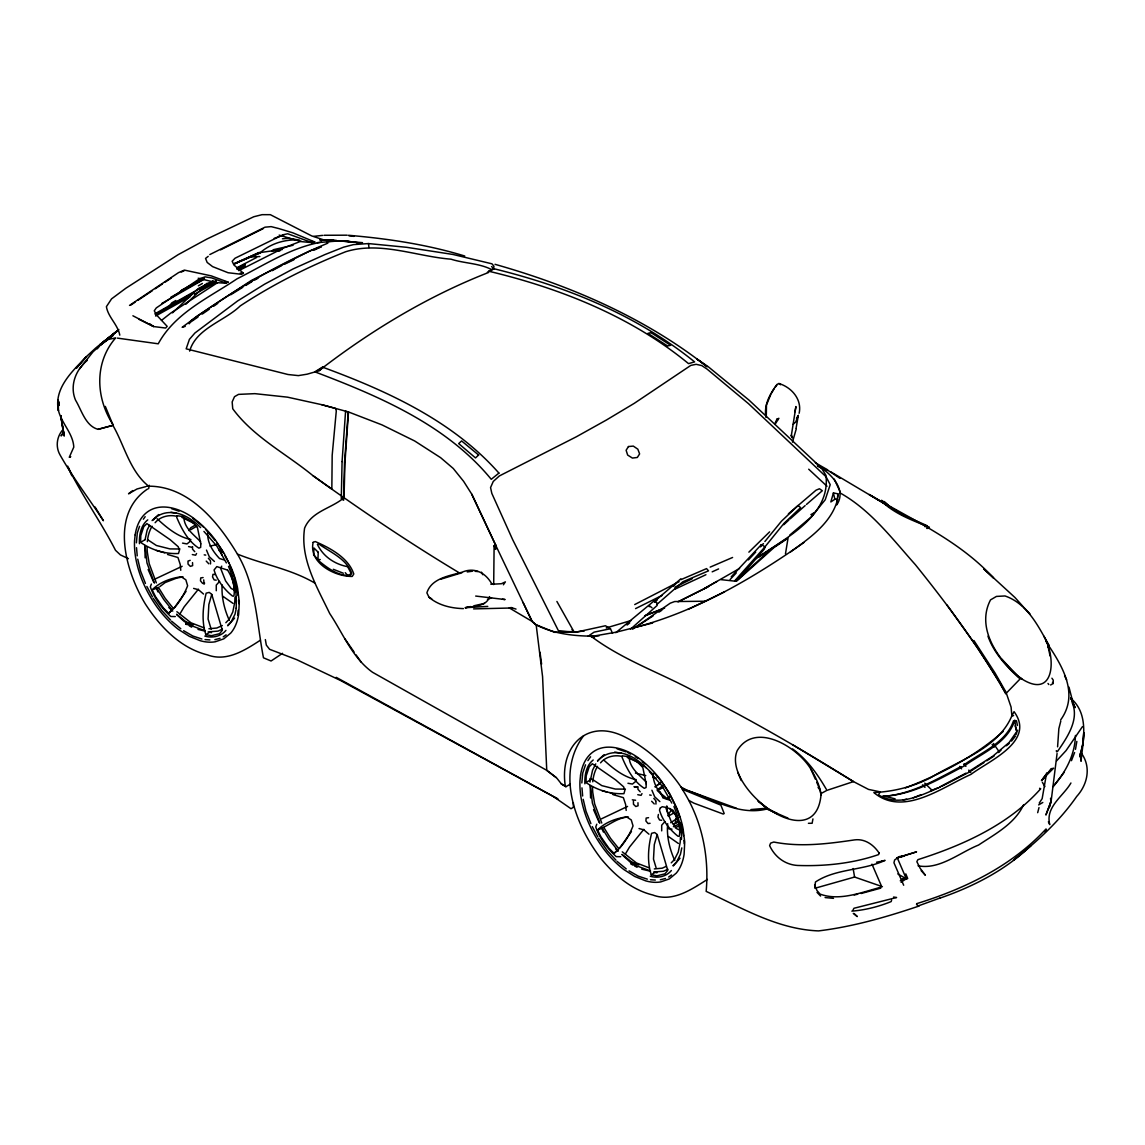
<?xml version="1.0" encoding="UTF-8"?>
<svg xmlns="http://www.w3.org/2000/svg" width="1145" height="1145" viewBox="0 0 1145 1145"><rect width="100%" height="100%" fill="white"/><g stroke="black" fill="none" stroke-linecap="round" stroke-linejoin="round"><path stroke-width="1.5" d="M460.247 573.416C409.681 543.102 360.775 510.14 312.957 475.676C286.264 453.721 253.503 437.046 232.736 408.751L232.163 401.938L234.51 396.685L238.518 394.381L254.877 393.651L287.495 397.158L321.716 404.686L348.495 411.957L382.015 424.895L414.69 440.982L440.61 457.671L453.263 468.477L463.611 481.329L471.74 494.139L495.542 544.948L495.499 549.256L494.11 545.779L495.885 545.478L495.828 548.999M145.029 546.093L146.975 562.954L154.403 583.12M236.228 608.338L236.299 596.559M590.462 786.229L592.394 803.089L599.837 823.269M207.732 532.296C206.916 542.401 212.855 551.489 219.525 558.531L223.919 559.876M653.151 774.034C652.893 783.552 658.676 791.982 664.944 798.666L669.353 800.011M493.695 584.58L494.11 545.779M236.042 599.322C236.7 587.872 232.65 576.837 228.513 566.346M681.475 839.457C682.134 828.007 678.069 816.986 673.947 806.481M192.575 546.652L192.517 549.171L194.779 551.675M638.008 786.787L637.951 789.306L640.212 791.81M556.141 777.484L546.752 770.342L372.526 672.272C352.345 657.817 343.099 633.514 329.717 613.534C317.036 587.084 299.875 558.746 304.599 528.131C311.54 511.214 331.435 508.523 344.03 497.703L344.946 462.823L348.495 411.957M140.606 542.372L140.778 535.703L143.783 526.614L146.903 523.608L170.233 539.767L178.191 546.695L179.479 550.115L178.491 553.507C165.352 554.209 151.226 549.915 140.606 542.372L144.957 539.753M586.025 782.522L586.211 775.838L589.217 766.749L592.337 763.744L615.652 779.902L623.624 786.83L624.898 790.265L623.925 793.657C610.772 794.344 596.645 790.064 586.025 782.522L591.836 779.015M837.725 497.374L837.882 493.839L833.417 492.922L830.841 501.939L834.848 499.292L837.653 499.134C831.814 522.821 809.4 538.322 790.451 551.947M1057.594 746.826L1058.853 728.649L1060.8 721.064M820.994 795.217C814.768 858.507 721.436 787.488 737.237 750.562C755.442 720.649 798.323 747.599 811.046 769.454C815.741 777.369 820.049 785.928 820.994 795.217L820.249 790.293L816.714 782.278M799.138 413.273C802.187 399.49 791.667 387.382 778.943 383.503L776.997 384.434C770.027 393.68 763.558 405.258 766.005 417.267M1013.597 715.611L1011.879 715.811L1014.055 711.646C1035.881 741.316 989.18 760.609 970.974 774.378C942.664 786.844 903.534 817.373 873.864 792.583C893.529 791.596 913.109 786.844 930.856 777.584C958.966 760.337 998.125 748.486 1011.879 715.811L1011.078 707.08L1005.925 692.024L995.005 672.959L973.88 640.484M136.398 542.816L137.3 532.897L139.533 526.328M581.832 782.951L582.719 773.047L585.524 764.831M796.419 418.24L798.337 415.449L796.047 428.402M1075.441 735.433C1075.026 754.741 1065.566 772.417 1053.056 786.658M1057.078 753.524L1051.124 801.228L1045.986 814.782L1051.124 801.228L1049.178 807.712L1050.895 801.629L1050.552 798.294M237.645 615.366L238.146 610.328M837.882 493.839L836.795 504.845C846.398 490.461 832.801 475.762 821.394 467.947L749.016 400.12L707.996 366.529L697.004 359.058L707.138 366.758C644.978 317.766 570.768 285.735 495.026 264.323M1048.219 647.254L1048.849 645.236C1038.257 626 1027.237 603.601 1005.009 595.958L996.436 596.416L990.539 599.88C975.383 628.548 998.769 661.237 1021.383 678.67C1055.332 700.454 1056.305 656.471 1043.811 636.119M649.287 606.75L649.401 605.762L651.977 607.78M814.71 888.048L815.455 882.008C835.607 868.468 863.029 870.687 885.085 860.367L881.693 861.069M187.809 623.495L186.893 624.526L185.848 623.996L186.034 622.551L187.25 622.265L187.809 623.495L191.473 624.354L190.371 625.614M222.116 584.895C221.371 597.003 224.334 609.398 229.344 620.404M633.228 863.645L632.312 864.661L631.267 864.131L631.453 862.686L632.684 862.4L633.228 863.645L636.906 864.489L636.234 865.377M667.692 823.727C666.433 836.265 669.668 849.132 674.763 860.553M785.47 553.836L788.046 538.136L774.02 547.553L738.439 579.47L734.26 581.087L720.863 579.628M658.389 814.467L657.96 817.058L659.563 820.02L661.638 820.307M62.689 433.984L63.147 431.279L60.814 415.707L64.234 436.073L60.742 415.721M1075.484 749.331L1076.844 741.402M1046.644 772.889L1042.15 798.695L1039.231 803.089M794.959 411.713L795.932 406.532L791.481 434.613L792.44 437.877L790.794 435.472M148.621 488.758L149.279 485.28M1039.002 807.568L1037.685 812.692M145.071 539.724L147.147 530.035L149.537 525.312M236.4 607.752L235.011 614.207L231.032 622.078L227.612 625.499M590.491 779.859L592.58 770.184L595.758 763.872M681.819 847.887L680.431 854.342L676.452 862.228L673.031 865.634M792.44 442.17L796.276 428.86M493.252 269.433L493.996 266.298L491.992 263.822L453.034 254.476L406.618 247.306L368.461 243.57L353.519 244.601L343.572 247.177L324.922 254.576L293.048 268.946L264.552 284.203L237.545 300.992L194.922 332.995L189.426 339.335L186.163 348.824L288.01 374.515L298.373 375.617L307.118 374.186L316.449 371.51L323.892 366.629L319.269 370.837M676.881 816.256L675.092 823.098L677.84 821.208M211.739 594.484L208.862 604.488L208.075 619.016L211.167 629.22M657.173 834.619L654.296 844.624L653.494 859.151L656.071 867.652M180.767 570.296L180.209 564.399L177.947 557.5L167.542 554.466M626.186 810.445L625.642 804.534L623.367 797.65L612.961 794.601M189.655 351.1C196.096 328.314 224.577 321.115 240.235 305.915C273.254 284.103 308.849 266.413 345.575 251.771C380.04 240.908 416.308 256.466 450.973 259.171C464.269 263.479 479.426 263.135 491.878 269.705L490.904 271.193M731.226 576.822L761.325 544.648L765.046 546.795L764.359 549.042L736.607 581.231M584.322 630.938L574.217 632.197L558.66 631.196L512.702 539.724L491.82 493.38L490.561 487.57L493.252 481.458L499.377 475.934L576.336 436.789L606.492 419.972L634.244 403.355L690.821 365.398L696.146 364.31L701.813 365.599L707.08 369.105L748.444 403.627L826.089 476.792C829.925 517.726 782.207 539.81 754.183 559.848M891.611 900.142L891.153 901.587C878.802 906.611 865.205 910.089 851.837 911.134M760.581 546.866L761.325 544.648M189.197 323.82L190.857 320.872L197.04 316.12L251.442 280.41L310.209 250.769L321.373 246.705L313.93 250.24M1013.54 720.792C1005.968 742.833 981.48 752.265 963.933 764.874M1016.059 734.546L1017.604 730.124M151.369 584.064L150.339 586.812C154.232 598.32 161.903 608.324 170.791 616.497L175.299 616.568M596.788 824.2L595.758 826.948C599.651 838.455 607.337 848.474 616.21 856.646L620.733 856.703M190.614 540.998L187.007 543.932L182.542 543.116M636.047 781.133L632.441 784.067L627.961 783.266M1071.448 760.681L1074.597 752.551M1045.242 832.186L1046.272 829.61M798.337 415.449L795.703 421.99L793.184 424.308M1060.699 719.861C1078.418 695.273 1063.963 668.823 1049.636 647.097M489.588 596.617C486.582 606.707 473.672 606.077 465.328 607.709L487.756 606.392M770.814 394.41L766.463 404.986L766.291 416.78M774.836 423.664L776.997 419.113L778.886 418.297L774.979 424.423M1048.162 646.624L1048.849 645.236L1045.528 639.497M196.554 553.479L195.638 555.211L192.331 554.566M641.987 793.614L641.071 795.346L637.765 794.716M853.039 909.989L853.955 908.271L896.578 897.523L893.558 897.05M1023.544 804.863C1014.799 823.699 995.077 834.018 978.574 845.039C959.625 852.581 939.472 870.085 918.047 865.777M771.644 392.978L774.134 388.656M179.98 613.834L184.13 606.893L198.414 589.188M625.399 853.97L629.55 847.028L643.848 829.324M667.821 815.598L671.199 810.145M186.034 591.364L174.441 607.637M631.453 831.513L619.874 847.787M63.261 429.289C56.835 436.13 55.303 446.521 59.941 454.737C72.865 477.708 89.052 498.662 103.422 520.732L95.021 506.963M152.113 589.89C159.599 582.19 170.648 578.211 181.196 576.765L185.848 579.814L187.623 585.782C183.515 596.144 177.275 606.149 168.644 613.219L163.563 608.152L155.605 596.846L152.113 589.89L158.54 587.585M597.533 830.025C605.018 822.325 616.067 818.346 626.616 816.915L631.267 819.949L633.042 825.917C628.948 836.279 622.708 846.298 614.063 853.354L608.983 848.302L601.025 836.981L597.533 830.025C608.095 826.261 616.582 817.644 628.448 816.986M503.371 584.794L505.389 581.875L501.381 583.735L490.904 584.293L491.878 583.993C485.609 572.872 474.717 566.818 462.065 572.199C449.355 575.835 431.479 578.225 426.885 592.852L429.003 597.246C438.478 605.404 451.23 608.281 463.439 608.61M1016.288 732.227L1009.131 742.49L992.772 756.244L968.971 771.415M1046.101 774.278L1041.463 780.647L1051.64 768.495L1043.009 778.829L1053.586 768.223L1052.842 768.266M143.354 519.229L145.157 516.681M583.635 735.748C555.325 773.319 575.563 825.931 601.454 859.222C614.922 875.41 631.854 889.923 652.764 894.989C672.673 902.561 691.236 889.593 707.381 879.432M587.886 760.638L590.577 756.816M63.805 432.08L61.086 435.901L63.147 433.068M1070.933 782.994C1063.118 796.462 1045.17 806.81 1049.75 824.615L1048.391 821.766M1064.32 772.159L1053.844 785.728M168.716 307.103L171.75 302.91L175.858 300.52L172.838 304.727M188.753 530.536L190.8 527.702L195.265 525.097M1082.426 726.674L1066.067 750.59L1056.563 760.895M1051.926 678.212L1053.243 680.159L1053.243 683.465L1050.609 684.982M775.05 387.468L776.882 385.092M79.563 368.876L92.96 351.887L99.529 345.919M221.715 566.16L220.613 568.292L225.579 580.901L231.147 588.501L235.484 590.505M667.149 806.309L666.046 808.427L670.999 821.051L676.581 828.651L680.917 830.64M1011.507 741.101L1015.543 736.02M97.239 348.824L100.044 345.346L109.634 337.789L100.044 345.346L100.674 344.917M764.459 547.453L783.981 523.38L800.627 507.621L798.051 505.532L781.462 521.19L764.874 541.528M765.046 546.795L734.603 580.959M200.976 288.197L207.331 283.216L205.041 285.864M636.906 864.489L635.804 865.763L631.267 864.131M227.869 625.742L234.596 618.1M673.289 865.878L680.03 858.235M87.249 360.374C75.642 369.864 69.444 385.851 75.556 400.192C81.624 410.168 85.489 426.04 98.098 429.332L112.868 425.367C124.19 444.704 129.757 471.21 148.621 486.181C189.125 486.081 218.294 522.292 237.43 554.094C256.222 585.696 256.666 622.823 263.464 657.803L271.079 660.994L282.543 653.323M730.138 579.499L736.221 572.972M748.401 559.919L755.7 552.09M840.058 492.922C870.815 510.169 892.27 538.837 915.356 564.671C948.318 605.591 979.762 647.956 1005.811 693.67L1020.81 678.212M748.873 552.162L769.612 531.867M155.119 522.707C160.114 516.552 169.088 514.463 176.616 516.266M225.837 622.708L229.072 619.402L232.807 611.945L234.696 602.571A61.859 35.71 60 0 0 234.94 597.447M600.553 762.856C605.548 756.688 614.507 754.598 622.036 756.416M671.256 862.843L674.491 859.537L678.226 852.08L680.13 842.72A61.859 35.71 60 0 0 680.373 837.582M153.416 519.887C158.625 513.59 167.728 511.343 175.514 513.117M597.69 761.153C603.043 754.254 612.532 751.263 620.948 753.267M1046.043 828.951C1011.522 866.293 964.577 888.863 916.615 903.677M185.919 304.198L202.007 288.468L216.133 280.997M225.951 630.394C220.971 636.505 212.197 638.366 204.826 636.076M671.371 870.529C666.39 876.655 657.616 878.516 650.245 876.226M760.953 545.979L763.457 543.589M172.494 312.843L198.128 288.669L212.14 281.441M152.085 520.574L158.64 514.563M783.767 524.711L788.905 520.002M735.963 581.116L771.329 548.713L786.1 539.009M597.504 760.709L604.073 754.698M147.762 519.859C140.72 525.355 139.118 535.216 139.432 543.689M168.644 613.219L172.136 610.027M593.196 759.994C586.14 765.49 584.551 775.351 584.866 783.824M614.063 853.354L617.556 850.177M491.534 597.804L487.469 599.45M630.48 629.249L657.13 605.462L657.359 603.358L654.153 600.839L615.81 632.684M790.15 518.9L805.15 505.603M788.39 513.833L816.027 490.203L819.448 488.758L822.31 490.733L806.466 504.458M96.037 347.736L86.777 356.252L76.414 368.117L86.49 356.625C72.421 371.094 53.615 388.284 58.452 410.669L58.223 400.02C54.631 418.097 73.022 430.048 73.781 447.137L69.272 457.27L70.747 456.683L69.845 456.812M657.03 604.317L682.878 581.746L708.512 570.854L706.565 568.607L680.874 579.671M654.639 601.282L680.817 578.84M654.554 602.241L657.187 599.98M672.974 586.44L675.607 584.179M789.706 535.13L811.104 517.096L825.23 499.75L830.211 484.664L826.089 476.792M627.088 625.041L629.764 622.823M998.225 752.566L1000.959 750.304M1006.412 745.767L1009.146 743.491M1003.12 731.498C974.738 756.602 940.575 774.335 905.394 787.917M101.075 343.901L118.822 329.517M100.331 344.53L118.193 330.161M99.987 344.588L118.465 330.046M161.474 320.4L170.662 313.172L217.35 282.786L212.598 281.097L217.35 282.786M96.609 347.264L118.164 330.361M99.701 344.831L118.178 330.332M102.019 343.872L112.725 335.471M321.96 368.375C372.798 329.416 428.817 295.811 488.557 272.481M208.19 256.351L205.556 258.412L207.159 262.434L212.598 266.628L228.098 272.739L241.552 274.299L243.441 273.211L233.938 265.01L232.163 261.275L235.026 258.24L282.972 234.782L287.724 233.766L312.156 242.654L314.732 241.953L292.877 232.836L278.621 228.513L271.136 226.624L265.01 227.182L209.793 254.576M132.691 490.59L128.541 493.81L137.014 488.987L145.773 486.639M100.044 345.346L107.544 339.578L115.616 337.947C93.933 362.893 95.779 398.575 113.384 425.196L98.098 429.332M159.871 586.569L165.209 582.533L176.659 578.111L183.028 576.837M657.115 789.95L662.783 785.713M110.535 337.403L113.355 335.313M147.462 489.072C109.319 514.792 125.592 571.412 145.315 603.916C159.985 626.601 180.266 648.084 207.331 654.854C226.595 662.153 244.844 650.274 260.445 640.169M234.381 263.808L259.858 253.016C270.206 243.856 283.531 239.634 297.285 239.877M223.232 636.863L226.123 634.831M668.651 877.013L671.542 874.966M803.833 542.573C752.308 578.611 696.561 611.273 635.332 627.374L670.283 603.157L674.691 601.54L705.077 601.239M202.25 314.088L209.306 309.207M213.557 306.287L217.793 303.368M189.54 322.818L198.013 317.008M129.514 305.414L178.548 272.61L184.388 270.106L211.167 275.845L228.041 282.085L226.152 283.187L216.605 282.686L198.199 278.235M758.577 557.271L771.329 548.713M670.698 822.74L677.897 817.916M130.673 305.142L135.01 302.251M137.901 300.319L152.357 290.673M155.248 288.74L162.475 283.917M165.367 281.985L171.149 278.135M983.87 762.642L969.2 772.159L941.977 786.186M986.804 760.738L994.146 755.972M632.555 629.192L653.079 615.924M658.947 612.131L661.882 610.228M205.871 634.631L211.496 635.69L219.525 633.686L222.33 630.28L211.739 594.341L209.234 592.394L206.172 593.167C202.851 606.564 201.477 621.492 205.871 634.631L210.222 631.854M651.29 874.78L656.929 875.839L664.944 873.821L667.764 870.429L657.173 834.476L654.654 832.529L651.591 833.317C648.285 846.699 646.896 861.641 651.29 874.78L655.656 871.989M230.775 294.737L242.783 287.309M245.774 285.448L251.785 281.727M170.777 297.285L204.34 278.45M161.788 303.482L204.511 279.036M634.731 604.56L679.114 581.703M316.922 371.624L320.571 369.463M739.57 568.435L704.218 588.659L678.899 601.454M237.416 268.96L244.873 264.581L244.873 266.241L238.289 269.919M1038.644 804.921L1042.809 802.473M190.8 529.691L196.754 526.213M198.357 285.821L202.407 283.473M236.8 268.717L239.548 267.128M810.889 514.649L813.966 512.86M561.05 783.624L565.916 786.701L570.239 784.196M663.327 787.273L657.416 790.694L666.905 798.423L669.868 796.72M668.451 816.099L674.362 812.692M565.916 786.701L565.344 786.3C559.103 746.526 587.399 716.77 626.344 737.738C648.213 748.973 666.791 766.263 680.645 786.472C682.191 788.833 685.397 789.506 687.801 790.794C713.564 799.324 738.654 815.97 766.864 809.028L787.989 818.117M901.673 879.389L904.75 877.614M155.534 314.26L160.143 311.64M163.234 309.894L194.035 292.404M704.275 588.616L716.856 581.488M155.004 313.773L210.88 282.2M155.448 314.56L193.992 293.02M200.16 289.57L215.575 280.954M237.158 268.889L244.873 264.581L243.957 264.524L244.529 266.427M155.591 316.034L189.913 296.884M194.593 294.279L216.448 282.099M182.141 566.288L154.503 579.298M627.56 806.423L601.54 818.789M327.828 243.169C275.802 264.724 227.368 293.893 182.155 327.284L185.247 326.397M900.256 880.806L906.454 877.413M820.765 793.7L826.833 790.394L853.497 781.606L868.497 789.406L880.162 791.853L878.558 794.888C898.825 807.297 921.324 795.16 940.474 786.958M254.848 279.952L257.997 278.264M272.124 270.678L281.541 265.611M182.098 289.885L201.663 279.48M238.747 270.678L283.488 248.036L301.006 241.194M960.941 766.606C936.252 779.487 911.105 794.673 882.623 796.376M939.83 786.887L965.936 773.161M237.072 268.603L244.873 264.581M180.924 290.701L201.363 280.382M220.556 249.839L263.15 228.671M635.561 608.61L662.211 595.357M677.94 601.841L708.225 586.798M236.915 267.715L256.594 257.482M674.863 587.242L692.195 578.74M688.03 609.426L724.585 591.822M284.633 264.137L293.907 259.743M487.412 272.209L491.792 270.134M674.763 589.246L705.921 574.718M222.445 629.106L218.108 631.095L209.721 631.768M667.864 869.241L663.542 871.245L655.155 871.918M234.067 264.051L259.4 252.43L233.923 263.751M222.316 625.542L216.82 628.018L208.92 628.762M712.176 571.842L718.588 568.922M666.361 866.293L662.254 868.168L654.353 868.912M673.389 824.357L678.212 822.182M673.389 826.676L679.829 823.77M675.221 827.721L680.058 825.545M181.268 272.038L184.159 270.764M710.172 567.118L732.6 557.472M146.632 486.339L147.934 485.781M234.424 263.794L260.602 252.659M187.565 623.495L189.769 622.579M635.189 862.715L632.985 863.645L639.053 864.876M913.352 797.793L921.138 794.63M930.499 790.851L938.299 787.688M644.649 615.853L664.386 608.067M644.707 615.853L664.615 608.038M939.902 898.152C973.207 886.631 1005.324 870.286 1030.872 845.625L1013.54 860.138C1037.084 841.546 1059.511 821.223 1076.701 796.448C1087.65 784.411 1091.328 767.007 1081.438 753.296M440.553 579.27L461.95 572.729M106.285 340.566L107.544 340.108M919.134 905.595L940.303 897.923M919.077 906.024C886.373 917.073 852.882 926.734 818.532 930.899C777.999 929.396 742.06 908.099 706.164 891.382C709.385 855.845 701.699 819.391 682.248 789.234L720.863 805.135L724.184 813.522L723.268 814.052L693.798 803.117L688.932 800.441M190.199 560.334L187.995 561.107L188.052 564.113L190.371 566.374L192.646 565.63L192.517 562.596M193.619 588.401L198.457 589.704L203.538 594.055M639.053 828.536L643.876 829.853L648.957 834.19M901.043 882.265L906.31 878.759L897.322 857.92M274.17 238.346L283.774 235.026M606.22 627.932L631.367 620.447M815.526 888.105L854.585 877.041L882.423 886.688M861.112 893.501L880.777 888.148M214.874 639.669L220.055 638.337M660.307 879.804L665.488 878.473M652.607 623.009L616.268 632.154L591.378 636.491L588.172 636.019M273.025 249.782L293.106 245.259M209.979 546.108L216.663 544.619M465.328 607.709L470.538 606.549M474.016 605.762L484.435 603.415M509.267 607.909L532.11 621.42L535.474 624.497L554.652 632.326L577.08 631.925L605.404 625.757L610.442 628.719L612.532 633.314M219.582 581.402L216.276 585.081L216.276 590.734M665.002 821.537L661.695 825.216L661.695 830.869M903.219 799.954L906.597 799.239M854.17 894.975L857.648 894.231M610.442 628.719L594.069 632.154L589.489 635.26L593.668 636.219M876.569 862.214L883.31 860.925M271.709 251.27L282.271 249.553M203.109 577.552L200.719 577.939L200.475 580.83L202.622 583.42L204.64 583.163M648.542 817.687L646.152 818.074L645.909 820.979L648.041 823.556L650.059 823.312M467.246 571.956L472.541 571.183M259.4 252.687L272.968 250.741M313.859 236.342L322.575 235.383M321.516 242.153C291.016 247.377 264.323 265.153 237.029 278.822C208.991 297.714 174.999 312.8 158.239 343.801L117.32 338.104M326.64 241.652L336.873 240.665L325.209 240.078M899.34 856.56L904.421 856.074L897.036 857.748L916.558 851.837L897.608 857.82L894.631 859.995L893.959 862.772L903.677 885.242M882.967 796.247C912.465 795.088 938.614 779.344 964.104 766.048C982.152 753.081 1007.7 743.205 1014.799 720.133L1016.159 730.539M750.963 809.558L766.52 808.241L766.864 809.028M926.734 528.432L929.139 528.231L929.368 527.172C912.665 520.474 895.004 514.148 881.764 501.41L881.593 500.322L886.115 503.914M282.457 238.79L288.182 238.317L299.403 240.064M317.365 242.611L339.621 240.865L362.507 242.654M595.443 636.09L599.007 635.847M249.739 257.024L259.858 256.523M320.228 559.547L317.365 559.676C326.482 567.262 337.889 576.307 350.327 575.477L351.701 573.43C346.778 558.96 330.433 552.276 318.797 543.989L317.423 544.39C323.033 556.441 334.669 564.242 347.694 566.689L350.957 573.001L349.812 574.904L347.522 575.305L345.232 572.672M332.522 241.123L339.621 240.865L320.228 239.777M473.572 608.897L512.015 607.981M637.15 786.701L633.958 786.729L637.207 787.388M324.006 235.283L347.178 235.183M924.788 526.643L927.307 525.784L902.017 514.491L890.638 507.45L883.883 501.438L891.325 507.979M179.965 548.985L169.932 548.913L156.393 545.492L147.848 539.825M625.399 789.12L615.352 789.062L601.826 785.627L593.267 779.96M320.843 239.792L326.067 239.978M319.698 239.806L324.98 240.006M558.66 631.196L577.08 631.925M323.262 240.064L336.873 240.665M240.25 273.04L243.441 273.211M777.484 420.272L776.997 419.113M333.954 240.507L320.457 239.706L324.006 239.978L311.698 235.913L270.334 214.673L262.09 214.673L253.789 216.748L207.045 238.976L178.09 254.705L125.793 288.268L111.552 298.874L106.399 306.674C108.117 317.208 117.778 324.464 119.796 335.141M205.041 639.611L209.907 639.912M650.46 879.746L655.326 880.047M475.261 571.355L477.98 571.541M589.489 636.119C571.412 635.79 553.006 633.314 536.676 625.127M190.871 539.51C177.833 536.962 166.64 527.587 157.051 518.699M636.291 779.659C623.839 777.269 613.019 768.452 603.758 760.037M348.495 235.283C387.797 238.632 426.942 244.472 464.755 256.022M825.101 897.565L833.488 898.338M312.156 242.654L301.35 241.624L279.122 235.111M215.045 574.547L212.97 574.332L212.541 576.908L214.129 579.885L216.219 580.157M338.076 240.693L351.572 242.139M356.696 242.697L361.82 243.241L344.717 240.836L351.672 242.024M348.996 235.77L353.948 236.357M475.69 596.058L505.102 599.551L502.469 599.221M632.312 799.84L635.589 800.255M311.397 241.523L314.732 241.953M667.607 828.508L672 829.18M170.906 512.259L175.886 513.046M614.665 752.136L621.32 753.195M224.878 281.584L228.041 282.085M204.211 554.853L205.742 555.096M649.644 794.988L651.161 795.245M174.884 512.831C184.903 514.348 193.619 520.503 200.604 527.602M189.068 623.81L193.619 624.741M620.318 752.966C630.337 754.483 639.039 760.638 646.023 767.737M203.667 627.689L191.043 622.823L176.86 611.716M649.1 867.824L636.477 862.972L622.293 851.851M188.539 546.58L191.787 547.253M205.098 630.795L190.8 625.442M650.532 870.944L637.837 866.307M808.413 823.298L812.134 823.269L812.936 818.904M635.432 773.118L645.78 775.551M652.679 777.154L656.128 777.97M197.999 629.421L204.769 631.038M208.161 631.84L211.539 632.655M641.73 869.155L650.203 871.173M653.58 871.989L656.972 872.791M885.6 796.505L895.089 798.824M275.029 249.953L279.709 251.141M237.43 554.094C262.992 564.471 290.615 568.879 314.675 582.977M321.716 404.686L335.442 408.379L336.301 410.855L332.179 455.324L331.835 489.015L312.957 475.676M156.464 550.473L164.751 552.835M601.884 790.608L606.864 792.025M610.185 792.97L615.166 794.387M185.848 623.996L189.097 624.955M510.956 607.465L516.023 609.097M201.906 639.01L192.818 636.019L183.644 630.709M647.326 879.145L638.252 876.154L629.063 870.844M171.635 508.695L179.078 511.214M617.069 748.83L625.986 751.864M736.607 808.327L686.656 790.064L681.046 787.159M226.152 283.187L211.625 277.891L205.155 276.875L199.774 278.593L156.292 307.919L154.289 310.796L156.407 314.861L167.17 326.354L165.624 328.042L153.831 326.583L132.906 315.777M333.324 569.294L343.343 573.23M1039.574 788.29L1040.719 788.748C1008.673 824.801 963.074 845.253 917.932 859.637L916.844 861.655L920.108 868.225L925.36 875.224L921.153 870.644M594.498 637.808L591.378 636.491C622.923 660.164 660.808 672.959 695.172 691.78C749.488 718.931 802.015 749.474 853.497 781.606L792.955 744.937M181.869 517.354L193.662 523.279M627.288 757.489L636.477 761.597L642.989 766.162M817.487 465.757L828.837 470.924L840.001 478.352M128.426 558.688L120.425 554.924L115.502 550.301C101.132 522.149 82.44 496.329 68.528 468.033M214.43 561.465L209.292 556.728L206.472 550.087M659.864 801.6L654.725 796.863L651.906 790.222M139.017 319.355L153.602 326.583L149.465 323.62M818.532 466.387L821.394 467.947L826.089 475.604M817.559 465.843L821.394 467.947M336.244 677.353L557.916 798.981L340.537 680.488L296.712 659.677L269.59 649.301L266.327 645.107L265.354 639.597M634.702 865.978L637.092 867.28M189.268 625.828L191.659 627.145M553.736 796.777L571.011 808.728L573.359 807.311L573.359 802.759M627.474 752.365L630.566 754.111M635.217 756.731L638.309 758.477M815.34 462.795L827.692 469.865M429.003 597.246L431.708 598.806M897.809 873.921L906.826 879.131M219.182 550.63L221.872 552.191M227.54 570.095L216.82 566.589L214.072 569.952C216.892 580.086 224.248 589.475 232.492 596.073L233.838 596.144A32.217 22.213 54.1 0 0 227.569 570.067M565.344 786.3L561.565 784.125L556.713 778.013L546.752 770.342L542.573 676.623L536.161 624.827L532.11 621.42L495.542 544.948M830.383 471.611L897.723 511.615L869.169 494.468C912.15 519.801 959.424 540.64 993.631 578.082L983.899 569.036L1015.028 597.575L1022.814 606.292M916.501 904.536L918.104 905.595M668.437 836.523L678.412 843.493M223.003 596.388L232.993 603.358M1022.07 679.142L1017.891 676.194L1001.918 659.248M636.234 865.577L622.021 854.385M188.052 623.495L176.602 614.235M343.114 497.044L344.03 497.703M778.943 383.503L780.546 384.763M853.268 913.424L857.276 916.587L854.127 913.524M642.259 761.711L644.893 763.872M617.069 861.384L626.229 868.898M192.89 518.341L203.409 526.972M171.635 621.234L180.795 628.748M792.612 748.973C807.01 759.378 817.501 774.092 826.318 789.306M491.591 266.57L494.11 268.817M615.552 848.831L618.185 851.222M622.15 854.8L631.382 863.173M168.802 607.494L172.766 611.072M176.716 614.665L184.631 621.835M808.713 469.207L827.005 486.239M649.344 771.544L662.254 786.157L671.8 803.06M203.924 531.409L216.82 546.022L226.381 562.911M1019.036 678.04C1006.14 666.233 993.946 652.922 987.963 636.191M643.519 765.089L653.194 774.421M924.731 783.123L932.23 790.465M887.146 504.959L889.207 507.035M922.498 784.84L924.988 787.388M817.015 892.37L820.564 896.048M651.662 801.257L654.224 803.933M206.229 561.107L208.805 563.798M1023.601 607.222L1029.956 613.863M615.967 860.181L607.208 850.663L598.635 838.441M170.548 620.046L161.788 610.528L153.215 598.291M654.21 773.032C665.961 785.599 674.319 801.013 679.758 817.258M205.57 529.333L215.031 540.368M571.999 629.721L574.217 632.197L556.899 601.454M1070.604 698.135C1089.582 714.179 1083.013 740.085 1081.052 761.296L1080.236 753.31M646.081 781.992C639.139 774.807 629.664 768.009 629.092 757.131M653.795 798.394L655.885 800.784M200.661 541.843C194.221 534.973 184.989 528.79 183.973 518.642M208.376 558.245L210.451 560.649M669.811 808.427L676.738 816.557M618.543 848.302L610.571 838.398L603.787 827.406M173.11 608.152L165.152 598.262L158.353 587.27M617.441 849.991L609.111 839.528L601.941 827.907M172.008 609.856L163.678 599.393L156.522 587.757M963.99 763.872L965.922 766.349M968.813 770.084L970.745 772.574M959.639 766.377L961.571 768.868M818.088 787.459L820.249 790.293M1047.99 683.465L1048.791 684.524M947.044 605.032L977.544 647.684L999.914 682.663L1005.811 693.67M216.977 543.088L220.87 548.541M992.143 744.45L994.06 747.198M345.003 638.996L354.077 652.006M356.095 654.897L361.133 662.125M993.445 743.463L999.17 751.807M1052.498 682.377L1053.243 683.465M1042.351 782.25L1044.884 786.615M1075.098 707.639L1070.933 698.164L1071.963 700.01M1045.643 640.685L1048.734 646.295M592.266 826.59L597.847 836.952M221.844 549.901L223.432 552.863M225.021 555.826L229.014 563.225M146.846 586.455L152.414 596.817M481.415 572.142L482.775 574.718M1064.578 675.865L1066.639 679.829M660.107 791.782L663.17 798.179M523.05 602.442L532.11 621.42M471.74 494.139L495.885 545.478M834.276 479.14L840.001 491.491M601.755 823.012L594.656 803.904L592.766 792.412A61.959 35.781 60 0 1 592.523 786.973M156.335 582.862L149.236 563.755L147.333 552.276A61.959 35.781 60 0 1 147.09 546.838M1070.933 698.164L1074.926 707.152M811.046 769.454L815.297 779.072M593.554 809.658L599.193 822.453M602.012 828.851L603.415 832.057M148.134 569.523L153.759 582.318M156.579 588.716L157.981 591.922M1072.135 702.529C1079.649 719.647 1066.897 737.824 1057.479 751.521L1056.62 751.807L1056.334 750.662M871.975 864.16L881.192 885.471L880.906 887.218C861.856 892.213 839.7 901.401 820.02 894.088L816.943 890.452L814.596 884.885M67.727 466.13L71.834 475.747M737.752 772.26L741.23 780.546M105.311 406.403L112.926 424.795M905.795 873.85L907.727 878.573M590.877 823.57L586.025 811.29L583.191 799.324M145.444 583.435L140.606 571.155L137.758 559.175M494.568 544.977L495.513 547.439M229.601 564.771L234.339 577.123L238.117 595.557M1015.143 725.844L1016.202 729.222M1068.986 687.129L1074.139 707.152M681.017 822.368L683.536 835.693M220.169 548.255L221.815 554.867M833.417 492.922L834.848 499.292M1047.99 646.195L1050.094 656.013M1016.431 720.663L1017.447 725.458M853.139 868.54L854.585 877.041M58.953 405.23L58.28 400.721L59.039 405.459M58.925 404.743L58.395 401.509L58.953 404.944M682.134 787.989L682.306 789.077M666.605 806.123L667.664 813.15M539.996 652.206L541.599 664.1M368.461 243.57L368.976 247.563M683.951 840.516L684.223 843.736M238.532 600.381L238.804 603.601M581.961 787.86L582.648 795.99M203.724 579.885L204.096 584.265M136.527 547.711L137.214 555.84M637.951 802.731L638.066 805.779L635.804 806.524L633.471 804.262L633.414 801.257M589.976 778.528L590.076 782.064M590.19 785.599L590.577 797.965M144.771 545.449L145.143 557.83M676.523 815.598L676.523 819.176M655.942 801.529L655.942 804.076M210.523 561.394L210.523 563.941M592.766 781.806A61.959 35.781 60 0 1 597.504 766.391M676.852 815.712A61.859 35.71 60 0 1 680.13 832.186M147.333 541.671A61.959 35.781 60 0 1 152.085 526.256M231.419 575.563A61.859 35.71 60 0 1 234.696 592.037M342.083 461.564L341.282 498.762L343.629 500.25L344.488 463.081L348.209 412.114L345.575 411.255L342.083 461.564M200.79 543.832L200.661 547.367L198.887 548.169C188.209 541.47 181.54 528.818 176.716 517.354L176.974 515.722L182.542 516.467L192.46 522.12L197.412 527.459L200.79 543.832M646.209 783.967L646.081 787.502L644.306 788.318C633.629 781.606 626.959 768.953 622.15 757.489L622.393 755.857L627.961 756.602L637.88 762.269L642.846 767.594L646.209 783.967M318.224 552.248L317.938 559.29L313.644 555.024L313.988 548.026L318.224 552.248M1083.743 732.714L1083.17 742.69L1079.907 756.802L1083.17 742.16L1083.743 732.714M135.153 534.915L134.537 540.855A76.787 44.34 60 0 0 136.198 560.621C139.747 577.996 147.633 594.298 158.11 608.553A73.695 42.551 60 0 0 178.434 629.406L189.397 636.362L200.232 640.713A71.033 41.02 60 0 0 215.289 641.772L223.805 638.838L230.789 633.042A73.695 42.551 60 0 0 238.69 614.135L239.291 601.898L237.645 588.43A71.033 41.02 60 0 0 231.032 567.219L224.234 553.479L215.718 540.497A73.695 42.551 60 0 0 195.394 519.644C181.296 508.151 156.965 499.864 143.053 516.009A73.695 42.551 60 0 0 135.153 534.915M580.572 775.065L579.971 780.99A76.787 44.34 60 0 0 581.617 800.756C585.167 818.131 593.067 834.447 603.529 848.688A73.695 42.551 60 0 0 623.868 869.542L634.817 876.512L645.665 880.849A71.033 41.02 60 0 0 660.722 881.908L669.224 878.974L676.208 873.177A73.695 42.551 60 0 0 684.109 854.27L684.724 842.047L683.064 828.579A71.033 41.02 60 0 0 676.452 807.368L669.653 793.614L661.152 780.647A73.695 42.551 60 0 0 640.828 759.779C626.73 748.3 602.399 739.999 588.473 756.144A73.695 42.551 60 0 0 580.572 775.05M879.074 852.996L878.673 854.556C853.741 863.201 826.318 866.264 799.825 865.52C786.286 865.62 775.179 857.619 769.612 845.625L770.642 843.121L773.791 842.033C800.613 847.343 827.907 843.808 854.642 839.886C864.89 838.541 873.621 844.767 879.074 852.996M313.129 542.372C308.563 563.168 334.998 576.694 352.216 576.436L353.805 573.989C348.381 557.629 329.946 547.94 315.247 541.542L313.129 542.372M660.35 807.969L659.491 810.087C662.311 820.235 669.668 829.61 677.926 836.208L679.271 836.279A32.217 22.213 54.1 0 0 673.002 810.216L666.848 807.54L662.254 806.724L660.35 807.969M628.462 446.536L626.115 450.271L627.66 455.066L632.412 458.072L637.321 457.47L639.611 453.907L637.837 449.183L633.328 446.106L628.462 446.536M478.61 455.023L475.518 457.928L458.687 443.602L461.607 440.925L478.61 455.023M498.919 473.1L491.248 479.311C446.593 424.867 379.124 396.227 314.846 371.839L322.461 367.116C386.953 390.817 452.59 420.673 498.919 473.1M660.651 782.708L654.983 786.916L660.722 782.779M493.595 268.646L488.614 271.193C560.248 288.268 631.21 316.492 688.531 363.623L694.6 361.906C636.591 314.918 565.573 286.279 493.595 268.646M650.947 332.594L647.913 333.367L667.535 345.947L670.626 345.289L650.947 332.594M768.066 809L758.062 801.099L767.035 808.399L777.169 813.58L768.066 809"/></g></svg>
